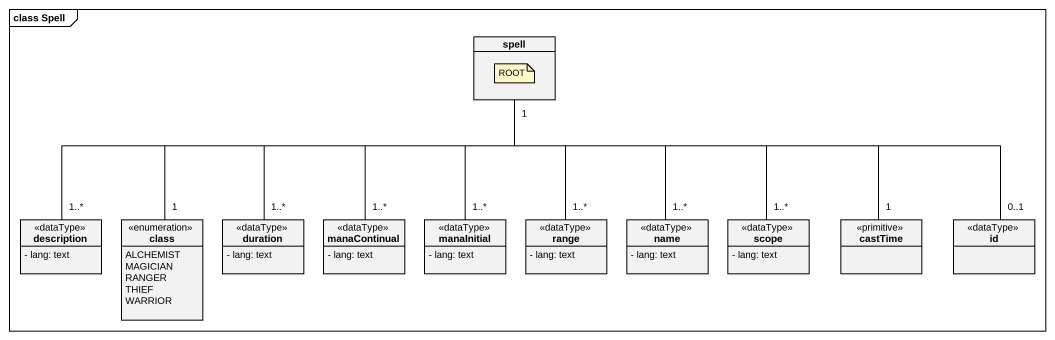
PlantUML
@startuml
mainframe class Spell
hide circle
hide empty members
skinparam classAttributeIconSize 0
class spell
class description <<dataType>> {
  - lang: text
}
enum "class" as class_ {
  ALCHEMIST
  MAGICIAN
  RANGER
  THIEF
  WARRIOR
}
class duration <<dataType>> {
  - lang: text
}
class manaContinual <<dataType>> {
  - lang: text
}
class manaInitial <<dataType>> {
  - lang: text
}
class range <<dataType>> {
  - lang: text
}
class name <<dataType>> {
  - lang: text
}
class scope <<dataType>> {
  - lang: text
}
class castTime <<primitive>>
class id <<dataType>>
spell "1" -right- "0..1" id
description "1..*" -right- spell
class_ "1" -right- spell
duration "1..*" -up- spell
manaContinual "1..*" -up- spell
manaInitial "1..*" -up- spell
range "1..*" -up- spell
name "1..*" -up- spell
scope "1..*" -up- spell
castTime "1" -left- spell
note as N1
  ROOT
end note
@enduml
